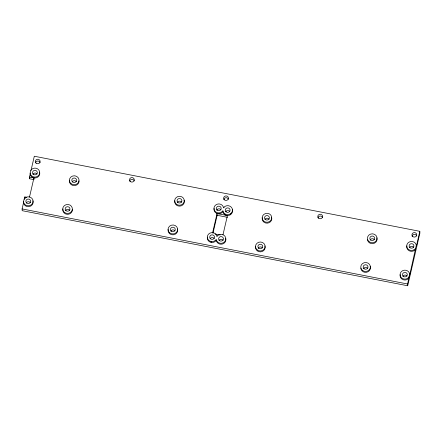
<?xml version="1.0" encoding="UTF-8"?>
<svg xmlns="http://www.w3.org/2000/svg" width="442" height="442" viewBox="0 0 442 442"><rect width="100%" height="100%" fill="white"/><g stroke="black" fill="none" stroke-linecap="round" stroke-linejoin="round"><path stroke-width="0.66" d="M23.503 201.801L24.133 199.082L24.697 198.314A4.818 4.486 -2.8 0 1 32.073 198.53A4.818 4.486 -2.8 0 1 30.515 205.259A4.818 4.486 -2.8 0 1 23.68 202.707L23.503 201.801L23.724 203.591A4.818 4.486 -2.8 0 0 29.785 206.453A4.818 4.486 -2.8 0 0 32.896 200.79M30.15 173.104L30.78 170.38L31.349 169.618A4.818 4.486 -2.8 0 1 38.719 169.833A4.818 4.486 -2.8 0 1 37.161 176.562A4.818 4.486 -2.8 0 1 30.327 174.01L30.15 173.104L30.371 174.894A4.818 4.486 -2.8 0 0 36.432 177.756A4.818 4.486 -2.8 0 0 39.542 172.093M30.979 170.612L34.305 156.236L419.812 231.315L419.9 233.067L407.695 285.764L22.188 210.685L22.1 208.933L23.548 202.685M24.316 199.359L24.879 196.933L26.785 197.303M34.028 179.64L29.581 178.772L29.492 177.015L30.194 173.988M29.581 178.772L29.89 177.435M29.481 197.138L33.94 177.883L29.492 177.015M212.596 232.796L217.055 213.547L227.437 215.569L222.978 234.818M212.989 233.227L217.144 215.298L217.055 213.547M409.01 276.874L409.64 274.156L409.463 273.25A4.818 4.486 -2.8 0 0 402.629 270.697A4.818 4.486 -2.8 0 0 401.071 277.421A4.818 4.486 -2.8 0 0 408.447 277.637L409.01 276.874L407.607 284.007L407.695 285.764M415.657 248.177L416.287 245.459L416.11 244.548A4.818 4.486 -2.8 0 0 409.281 242.001A4.818 4.486 -2.8 0 0 407.723 248.724A4.818 4.486 -2.8 0 0 415.093 248.94L415.657 248.177L409.684 275.04L409.64 274.156M419.812 231.315L416.331 246.343L416.287 245.459M415.701 249.061L415.137 249.824A4.818 4.486 -2.8 0 1 409.369 250.841A4.818 4.486 -2.8 0 1 406.861 245.918M409.054 277.758L408.491 278.521A4.818 4.486 -2.8 0 1 402.723 279.537A4.818 4.486 -2.8 0 1 400.214 274.615M217.144 215.298L227.519 217.32M215.094 233.978L220.177 234.967M22.1 208.933L407.607 284.007M230.276 213.9L230.321 214.784M211.105 241.503L211.149 242.387M33.94 177.883L34.001 179.054M24.879 196.933L24.967 198.69M26.255 202.933A2.409 2.243 -2.8 0 1 30.421 202.718M177.463 228.945A4.818 4.486 -2.8 0 1 173.109 234.824A4.818 4.486 -2.8 0 1 168.17 229.426M184.11 200.243A4.818 4.486 -2.8 0 1 179.761 206.127A4.818 4.486 -2.8 0 1 174.817 200.729M232.299 209.63A4.818 4.486 -2.8 0 1 229.183 215.293A4.818 4.486 -2.8 0 1 223.127 212.431L222.95 211.525L222.381 212.287A4.818 4.486 -2.8 0 1 216.613 213.304A4.818 4.486 -2.8 0 1 214.11 208.381M72.411 209.591A4.818 4.486 -2.8 0 1 67.206 214.315A4.818 4.486 -2.8 0 1 62.897 208.928M271.587 217.282A4.818 4.486 -2.8 0 1 267.239 223.16A4.818 4.486 -2.8 0 1 262.294 217.768M225.652 238.326A4.818 4.486 -2.8 0 1 222.536 243.99A4.818 4.486 -2.8 0 1 216.481 241.128L216.298 240.221L215.735 240.984A4.818 4.486 -2.8 0 1 209.967 242.001A4.818 4.486 -2.8 0 1 207.458 237.078M376.86 237.785A4.818 4.486 -2.8 0 1 373.136 243.592A4.818 4.486 -2.8 0 1 367.468 239.437M264.94 245.979A4.818 4.486 -2.8 0 1 260.592 251.857A4.818 4.486 -2.8 0 1 255.647 246.465M370.214 266.482A4.818 4.486 -2.8 0 1 366.49 272.289A4.818 4.486 -2.8 0 1 360.821 268.134M79.063 180.894A4.818 4.486 -2.8 0 1 73.858 185.618A4.818 4.486 -2.8 0 1 69.543 180.225M317.931 217.801A2.409 2.243 -2.8 0 1 322.577 217.558M223.774 199.464A2.409 2.243 -2.8 0 1 228.42 199.22M35.471 162.794A2.409 2.243 -2.8 0 1 40.117 162.551M412.082 236.133A2.409 2.243 -2.8 0 1 416.729 235.895M409.513 247.581A2.409 2.243 -2.8 0 1 413.679 247.365M363.573 268.625A2.409 2.243 -2.8 0 1 367.738 268.41M129.622 181.126A2.409 2.243 -2.8 0 1 134.269 180.888M402.866 276.278A2.409 2.243 -2.8 0 1 407.032 276.062M370.219 239.929A2.409 2.243 -2.8 0 1 374.385 239.713M177.469 202.392A2.409 2.243 -2.8 0 1 181.634 202.171M170.822 231.089A2.409 2.243 -2.8 0 1 174.988 230.873M72.195 181.889A2.409 2.243 -2.8 0 1 76.361 181.673M65.549 210.585A2.409 2.243 -2.8 0 1 69.714 210.37M216.757 210.044A2.409 2.243 -2.8 0 1 220.928 209.823M219.005 240.476A2.409 2.243 -2.8 0 1 223.171 240.255M258.299 248.122A2.409 2.243 -2.8 0 1 262.465 247.907M264.946 219.425A2.409 2.243 -2.8 0 1 269.112 219.21M210.11 238.741A2.409 2.243 -2.8 0 1 214.276 238.525M32.901 174.236A2.409 2.243 -2.8 0 1 37.067 174.021M225.658 211.773A2.409 2.243 -2.8 0 1 229.823 211.558M224.1 207.154L223.536 207.922L223.359 207.011A4.818 4.486 -2.8 0 0 216.525 204.458A4.818 4.486 -2.8 0 0 214.967 211.188A4.818 4.486 -2.8 0 0 222.343 211.403L222.906 210.641L223.083 211.547A4.818 4.486 -2.8 0 0 229.917 214.099A4.818 4.486 -2.8 0 0 231.475 207.37A4.818 4.486 -2.8 0 0 224.1 207.154M217.453 235.857L216.889 236.619L216.713 235.708A4.818 4.486 -2.8 0 0 209.878 233.161A4.818 4.486 -2.8 0 0 208.32 239.884A4.818 4.486 -2.8 0 0 215.69 240.1L216.26 239.337L216.436 240.244A4.818 4.486 -2.8 0 0 223.265 242.796A4.818 4.486 -2.8 0 0 224.823 236.067A4.818 4.486 -2.8 0 0 217.453 235.857M169.595 232.801A4.818 4.486 -2.8 0 0 177.54 230.376A4.818 4.486 -2.8 0 0 171.358 225.199A4.818 4.486 -2.8 0 0 169.595 232.801M176.248 204.105A4.818 4.486 -2.8 0 0 184.187 201.679A4.818 4.486 -2.8 0 0 178.01 196.502A4.818 4.486 -2.8 0 0 176.248 204.105M130.274 181.502A2.409 2.243 -2.8 0 0 134.246 180.292A2.409 2.243 -2.8 0 0 131.152 177.701A2.409 2.243 -2.8 0 0 130.274 181.502M36.122 163.17A2.409 2.243 -2.8 0 0 40.089 161.954A2.409 2.243 -2.8 0 0 37.001 159.363A2.409 2.243 -2.8 0 0 36.122 163.17M224.425 199.839A2.409 2.243 -2.8 0 0 228.398 198.624A2.409 2.243 -2.8 0 0 225.304 196.038A2.409 2.243 -2.8 0 0 224.425 199.839M368.998 241.641A4.818 4.486 -2.8 0 0 376.943 239.216A4.818 4.486 -2.8 0 0 370.761 234.039A4.818 4.486 -2.8 0 0 368.998 241.641M403.259 276.322A2.409 2.243 -2.8 0 0 407.231 275.106A2.409 2.243 -2.8 0 0 404.143 272.521A2.409 2.243 -2.8 0 0 403.259 276.322M263.725 221.144A4.818 4.486 -2.8 0 0 271.67 218.713A4.818 4.486 -2.8 0 0 265.487 213.536A4.818 4.486 -2.8 0 0 263.725 221.144M409.911 247.625A2.409 2.243 -2.8 0 0 413.878 246.409A2.409 2.243 -2.8 0 0 410.789 243.818A2.409 2.243 -2.8 0 0 409.911 247.625M362.352 270.344A4.818 4.486 -2.8 0 0 370.297 267.913A4.818 4.486 -2.8 0 0 364.114 262.736A4.818 4.486 -2.8 0 0 362.352 270.344M257.078 249.84A4.818 4.486 -2.8 0 0 265.023 247.415A4.818 4.486 -2.8 0 0 258.841 242.233A4.818 4.486 -2.8 0 0 257.078 249.84M258.697 248.166A2.409 2.243 -2.8 0 0 262.664 246.956A2.409 2.243 -2.8 0 0 259.576 244.365A2.409 2.243 -2.8 0 0 258.697 248.166M363.97 268.67A2.409 2.243 -2.8 0 0 367.937 267.454A2.409 2.243 -2.8 0 0 364.849 264.868A2.409 2.243 -2.8 0 0 363.97 268.67M370.617 239.973A2.409 2.243 -2.8 0 0 374.589 238.757A2.409 2.243 -2.8 0 0 371.495 236.166A2.409 2.243 -2.8 0 0 370.617 239.973M70.974 183.607A4.818 4.486 -2.8 0 0 78.914 181.176A4.818 4.486 -2.8 0 0 72.737 175.999A4.818 4.486 -2.8 0 0 70.974 183.607M265.344 219.47A2.409 2.243 -2.8 0 0 269.316 218.254A2.409 2.243 -2.8 0 0 266.222 215.668A2.409 2.243 -2.8 0 0 265.344 219.47M318.577 218.177A2.409 2.243 -2.8 0 0 322.549 216.961A2.409 2.243 -2.8 0 0 319.461 214.37A2.409 2.243 -2.8 0 0 318.577 218.177M412.734 236.509A2.409 2.243 -2.8 0 0 416.701 235.299A2.409 2.243 -2.8 0 0 413.613 232.707A2.409 2.243 -2.8 0 0 412.734 236.509M177.861 202.436A2.409 2.243 -2.8 0 0 181.833 201.22A2.409 2.243 -2.8 0 0 178.745 198.629A2.409 2.243 -2.8 0 0 177.861 202.436M171.214 231.133A2.409 2.243 -2.8 0 0 175.187 229.917A2.409 2.243 -2.8 0 0 172.098 227.326A2.409 2.243 -2.8 0 0 171.214 231.133M26.647 202.977A2.409 2.243 -2.8 0 0 30.62 201.762A2.409 2.243 -2.8 0 0 27.531 199.176A2.409 2.243 -2.8 0 0 26.647 202.977M65.941 210.63A2.409 2.243 -2.8 0 0 69.913 209.414A2.409 2.243 -2.8 0 0 66.825 206.828A2.409 2.243 -2.8 0 0 65.941 210.63M33.299 174.281A2.409 2.243 -2.8 0 0 37.266 173.065A2.409 2.243 -2.8 0 0 34.178 170.479A2.409 2.243 -2.8 0 0 33.299 174.281M72.587 181.933A2.409 2.243 -2.8 0 0 76.56 180.717A2.409 2.243 -2.8 0 0 73.471 178.132A2.409 2.243 -2.8 0 0 72.587 181.933M210.508 238.785A2.409 2.243 -2.8 0 0 214.48 237.569A2.409 2.243 -2.8 0 0 211.387 234.978A2.409 2.243 -2.8 0 0 210.508 238.785M226.05 211.817A2.409 2.243 -2.8 0 0 230.022 210.602A2.409 2.243 -2.8 0 0 226.934 208.016A2.409 2.243 -2.8 0 0 226.05 211.817M64.322 212.304A4.818 4.486 -2.8 0 0 72.267 209.873A4.818 4.486 -2.8 0 0 66.085 204.696A4.818 4.486 -2.8 0 0 64.322 212.304M217.155 210.088A2.409 2.243 -2.8 0 0 221.127 208.873A2.409 2.243 -2.8 0 0 218.039 206.281A2.409 2.243 -2.8 0 0 217.155 210.088M219.403 240.514A2.409 2.243 -2.8 0 0 223.376 239.304A2.409 2.243 -2.8 0 0 220.282 236.713A2.409 2.243 -2.8 0 0 219.403 240.514"/></g></svg>
